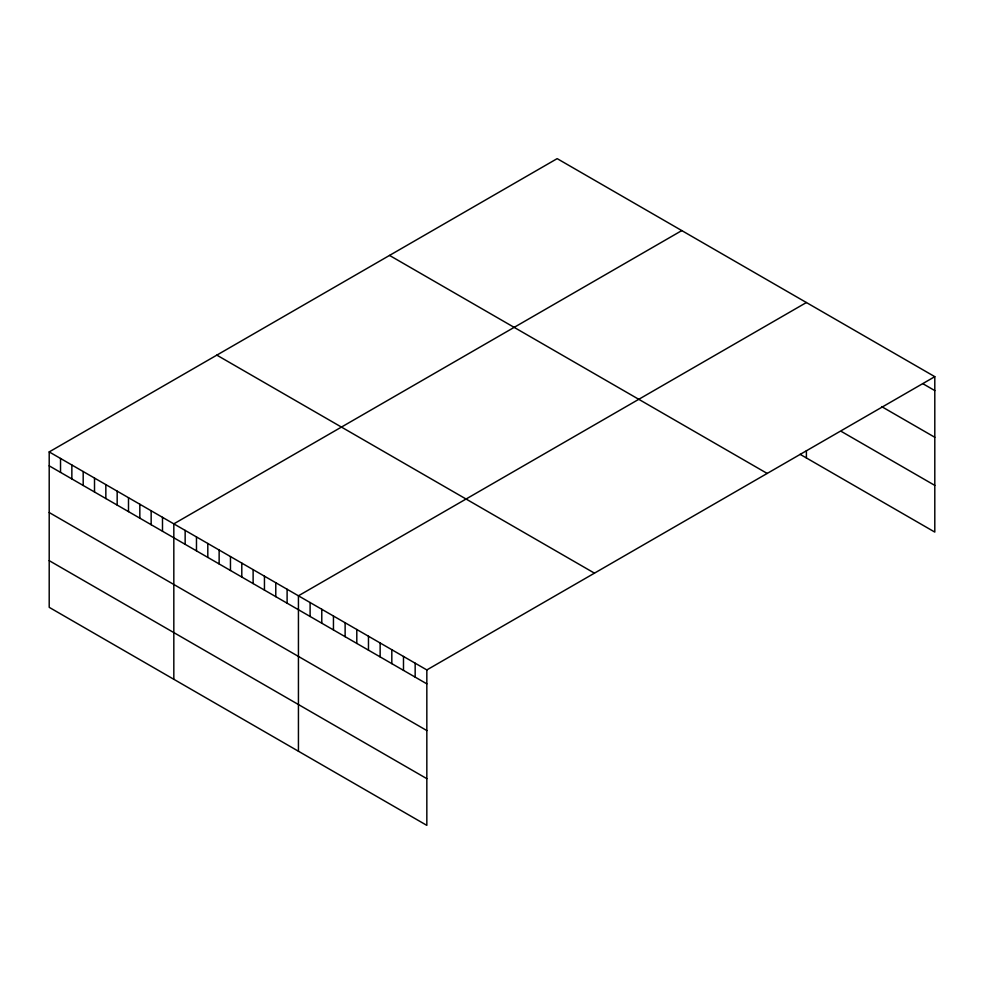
<?xml version="1.0" encoding="UTF-8"?>
<svg xmlns="http://www.w3.org/2000/svg" width="984" height="984" viewBox="0 0 984 984"><rect width="100%" height="100%" fill="white"/><g stroke="black" fill="none" stroke-linecap="round" stroke-linejoin="round"><path stroke-width="1.48" d="M49.2 451.914L426.835 669.932L426.835 825.367L49.2 607.337L49.2 451.914L557.165 158.633L934.8 376.663L934.8 532.086L800.115 454.325M681.789 230.588L173.824 523.857L173.824 679.292M806.4 302.531L298.435 595.8L298.435 751.235M426.835 669.932L934.8 376.663M923.127 383.846L934.8 390.587M881.627 406.589L934.8 437.277M841.418 431.484L934.8 485.395M389.541 255.422L767.176 473.439M216.824 355.126L594.459 573.155M49.2 465.838L426.835 683.855M49.2 512.529L426.835 730.559M49.2 560.646L426.835 778.664M806.4 450.672L806.4 457.966M415.162 663.191L415.162 677.115M403.489 656.451L403.489 670.375M391.817 649.711L391.817 663.646M380.144 642.982L380.144 656.906M368.471 636.242L368.471 650.166M356.798 629.502L356.798 643.425M345.126 622.761L345.126 636.685M333.453 616.021L333.453 629.944M321.78 609.281L321.78 623.204M310.108 602.54L310.108 616.464M287.107 589.268L287.107 603.192M275.778 582.725L275.778 596.648M264.45 576.181L264.45 590.105M253.122 569.638L253.122 583.561M241.793 563.106L241.793 577.03M230.465 556.563L230.465 570.486M219.137 550.019L219.137 563.943M207.808 543.476L207.808 557.399M196.48 536.932L196.48 550.868M185.152 530.401L185.152 544.324M162.495 517.313L162.495 531.237M151.155 510.77L151.155 524.706M139.826 504.238L139.826 518.162M128.498 497.695L128.498 511.618M117.17 491.151L117.17 505.075M105.841 484.608L105.841 498.544M94.513 478.076L94.513 492M83.185 471.533L83.185 485.456M71.857 464.989L71.857 478.913M60.528 458.446L60.528 472.369"/></g></svg>
